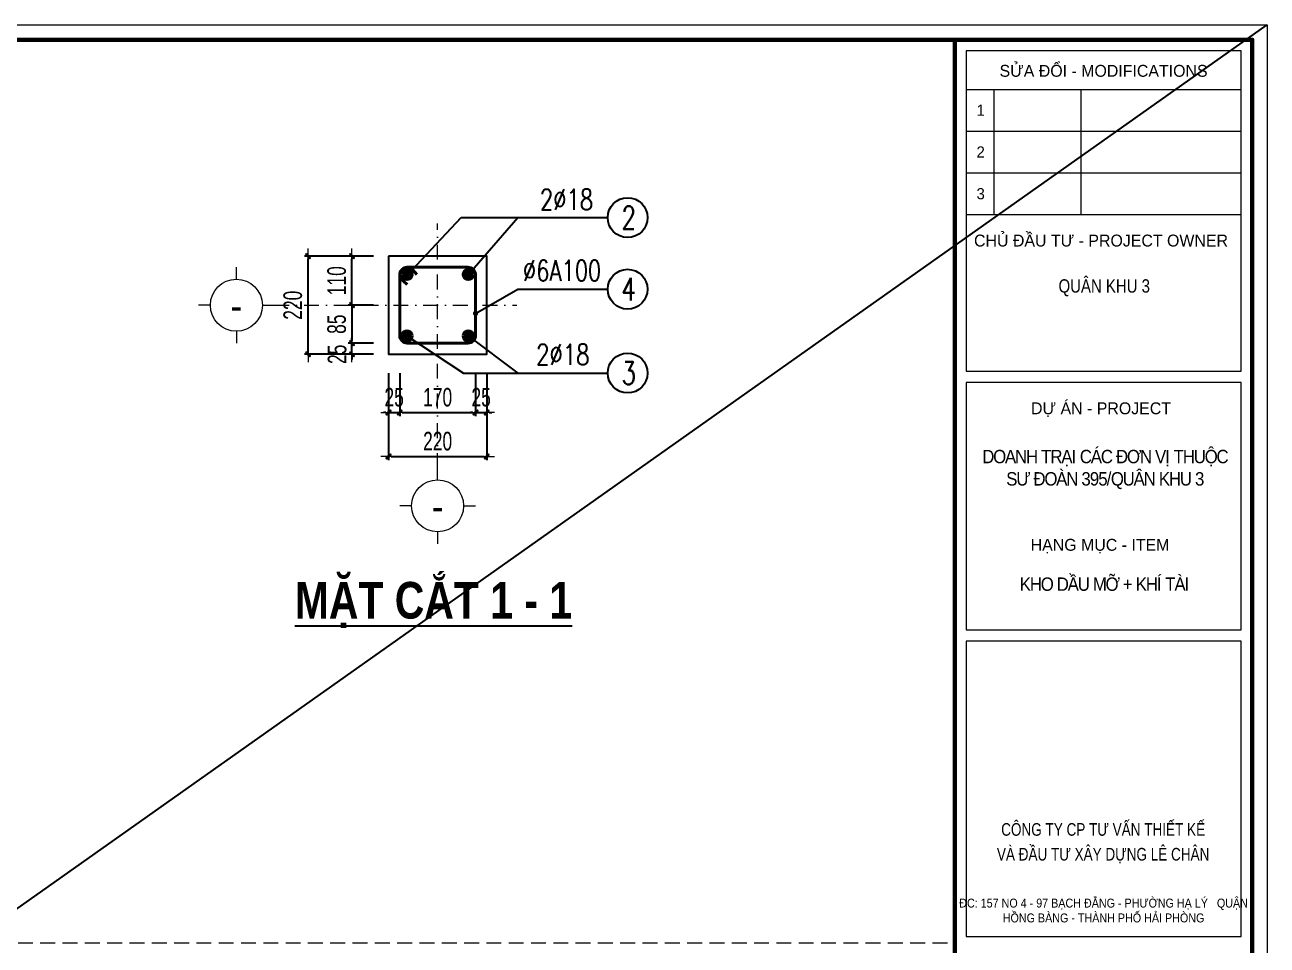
# Model space of a CAD drawing. Header units: millimetres. Extents: x -295047 to 263296, y -724756 to -308748.
# Drawn here: x -110458 to -102104, y -350795 to -344605 of the extents above; entities that cross this region are included whole.
import ezdxf
from ezdxf.enums import TextEntityAlignment as Align

# ---------------------------------------------------------------- set-up
doc = ezdxf.new("R2010")
doc.units = ezdxf.units.MM
doc.header["$MEASUREMENT"] = 0
doc.header["$PDMODE"] = 32
doc.linetypes.add('DASHDOT', pattern=[1, 0.5, -0.25, 0, -0.25])
doc.linetypes.add('HIDDEN', pattern=[0.375, 0.25, -0.125])
doc.layers.get('Defpoints').update_dxf_attribs({"color": 1})
for name, color, linetype, lineweight in [('08. Net Text', 3, 'Continuous', 13), ('Khungten_LCDI', 7, 'Continuous', 5), ('LC Dim', 8, 'Continuous', 18), ('LC ISO', 153, 'Continuous', 13), ('LC MANH DUT', 35, 'HIDDEN', 5), ('LC Net dam2', 6, 'Continuous', 40), ('LC Net dam3', 1, 'Continuous', 60), ('LC Net manh', 219, 'Continuous', 5), ('LC Net thay', 7, 'Continuous', 25), ('LC Net truc', 79, 'DASHDOT', 13), ('LC Text1', 3, 'Continuous', 20), ('LC Text2', 7, 'Continuous', 25)]:
    doc.layers.add(name, color=color, linetype=linetype, lineweight=lineweight)
doc.layers.add('KCS_Plotter', color=11, linetype='Continuous', plot=False)
doc.styles.add('HOATBIF', font='hoatbif.shx', dxfattribs={"width": 0.7})
doc.styles.add('Khungten', font='VHAVAN.TTF', dxfattribs={"width": 0.9, "height": 5000})
doc.styles.add('LC 1', font='VHAVANB.TTF')
doc.styles.add('LC 3', font='vnsimli.shx', dxfattribs={"width": 0.75})
doc.styles.add('LC3', font='VHARIALB.TTF', dxfattribs={"width": 0.8})
doc.styles.add('Text Khung Ten', font='VHAVAN.TTF')
doc.styles.add('Title', font='VHBLACK.TTF', dxfattribs={"width": 0.8})
doc.dimstyles.new('1-100(1-50)', dxfattribs={"dimscale": 50, "dimtxt": 2.5, "dimasz": 0.35, "dimexe": 0.5, "dimexo": 0, "dimgap": 0.8, "dimtad": 1, "dimdec": 0, "dimzin": 0, "dimdsep": 46, "dimtxsty": 'HOATBIF', "dimblk1": 'DOT', "dimblk2": 'DOT', "dimsah": 1, "dimcen": -1, "dimdle": 1, "dimclrd": 256, "dimclre": 256, "dimclrt": 4, "dimadec": 3, "dimazin": 2, "dimtfac": 0.3333333333333333, "dimtdec": 0, "dimtix": 1, "dimtmove": 2, "dimatfit": 3, "dimldrblk": 'DOT', "dimfxl": 1, "dimtvp": 0.8333333333333331, "dimtolj": 1, "dimtzin": 0, "dimarcsym": 0})

# ---------------------------------------------------------------- blocks, each defined once
blk = doc.blocks.new('theptron1')
at = {"layer": 'LC Net dam3'}
for p, q in [((-0.5, 0), (0.5, 0)), ((-0.3535533905960619, 0.353553390592424), (0.3535533905960619, -0.353553390592424)), ((0.3535533905960619, 0.353553390592424), (-0.3535533905960619, -0.353553390592424)), ((0, 0.5), (0, -0.5))]:
    blk.add_line(p, q, dxfattribs=at)
blk.add_circle((0, 0), 0.4999999999978783, dxfattribs=at)
blk = doc.blocks.new('DOT')
at = {"layer": 'LC Dim'}
blk.add_line((-3, 0), (3, 0), dxfattribs=at)
at = {"layer": 'LC Dim', "color": 4}
blk.add_line((-1, -1), (1, 1), dxfattribs=at)
blk.add_lwpolyline([(0.5, 1), (-1, -0.5), (-0.5, -1), (1, 0.5)], close=True, dxfattribs=at)
blk = doc.blocks.new('*D514')
at = {"layer": 'Defpoints', "color": 0, "ltscale": 2, "transparency": 16777216}
for p in [(-108012.3696703556, -346948.09030811), (-107937.3696703556, -346948.09030811), (-107937.3696703556, -347213.0529592966)]:
    blk.add_point(p, dxfattribs=at)
at = {"layer": 'LC Dim', "lineweight": -2, "ltscale": 2, "transparency": 16777216}
for p, q in [((-108012.3696703556, -346948.09030811), (-108012.3696703556, -347238.0529592966)), ((-107937.3696703556, -346948.09030811), (-107937.3696703556, -347238.0529592966)), ((-108029.8696703556, -347213.0529592966), (-108047.3696703556, -347213.0529592966)), ((-108012.3696703556, -347213.0529592966), (-107937.3696703556, -347213.0529592966)), ((-107919.8696703556, -347213.0529592966), (-107902.3696703556, -347213.0529592966))]:
    blk.add_line(p, q, dxfattribs=at)
at = {"layer": 'LC Dim', "lineweight": -2, "ltscale": 2, "transparency": 16777216, "xscale": 17.5, "yscale": 17.5, "zscale": 17.5}
blk.add_blockref('DOT', (-108012.3696703556, -347213.0529592966), dxfattribs=at)
at = {"layer": 'LC Dim', "lineweight": -2, "ltscale": 2, "transparency": 16777216, "xscale": 17.5, "yscale": 17.5, "zscale": 17.5, "rotation": 180}
blk.add_blockref('DOT', (-107937.3696703556, -347213.0529592966), dxfattribs=at)
at = {"layer": 'LC Dim', "color": 4, "ltscale": 2, "transparency": 16777216, "insert": (-107974.8696703556, -347110.5529592966), "char_height": 125, "attachment_point": 5, "style": 'HOATBIF'}
blk.add_mtext('\\A1;25', dxfattribs=at)
blk = doc.blocks.new('_Dot')
at = {"color": 0, "linetype": 'ByBlock', "lineweight": -2}
blk.add_line((-0.5, 0), (-1, 0), dxfattribs=at)
at = {"color": 0, "linetype": 'ByBlock', "const_width": 0.5}
blk.add_lwpolyline([(-0.25, 0, 1), (0.25, 0, 1)], format="xyb", close=True, dxfattribs=at)
blk = doc.blocks.new('*D515')
at = {"layer": 'Defpoints', "color": 0, "ltscale": 2, "transparency": 16777216}
for p in [(-107937.3696703556, -346948.09030811), (-107427.3696703556, -346948.09030811), (-107427.3696703556, -347213.0529592966)]:
    blk.add_point(p, dxfattribs=at)
at = {"layer": 'LC Dim', "lineweight": -2, "ltscale": 2, "transparency": 16777216}
for p, q in [((-107937.3696703556, -346948.09030811), (-107937.3696703556, -347238.0529592966)), ((-107427.3696703556, -346948.09030811), (-107427.3696703556, -347238.0529592966)), ((-107919.8696703556, -347213.0529592966), (-107444.8696703556, -347213.0529592966))]:
    blk.add_line(p, q, dxfattribs=at)
at = {"layer": 'LC Dim', "lineweight": -2, "ltscale": 2, "transparency": 16777216, "xscale": 17.5, "yscale": 17.5, "zscale": 17.5, "rotation": 180}
blk.add_blockref('DOT', (-107937.3696703556, -347213.0529592966), dxfattribs=at)
at = {"layer": 'LC Dim', "lineweight": -2, "ltscale": 2, "transparency": 16777216, "xscale": 17.5, "yscale": 17.5, "zscale": 17.5}
blk.add_blockref('DOT', (-107427.3696703556, -347213.0529592966), dxfattribs=at)
at = {"layer": 'LC Dim', "color": 4, "ltscale": 2, "transparency": 16777216, "insert": (-107682.3696703556, -347110.5529592966), "char_height": 125, "attachment_point": 5, "style": 'HOATBIF'}
blk.add_mtext('\\A1;170', dxfattribs=at)
blk = doc.blocks.new('*D516')
at = {"layer": 'Defpoints', "color": 0, "ltscale": 2, "transparency": 16777216}
for p in [(-107427.3696703556, -346948.09030811), (-107352.3696703556, -346948.09030811), (-107352.3696703556, -347213.0529592966)]:
    blk.add_point(p, dxfattribs=at)
at = {"layer": 'LC Dim', "lineweight": -2, "ltscale": 2, "transparency": 16777216}
for p, q in [((-107427.3696703556, -346948.09030811), (-107427.3696703556, -347238.0529592966)), ((-107352.3696703556, -346948.09030811), (-107352.3696703556, -347238.0529592966)), ((-107444.8696703556, -347213.0529592966), (-107462.3696703556, -347213.0529592966)), ((-107427.3696703556, -347213.0529592966), (-107352.3696703556, -347213.0529592966)), ((-107334.8696703556, -347213.0529592966), (-107317.3696703556, -347213.0529592966))]:
    blk.add_line(p, q, dxfattribs=at)
at = {"layer": 'LC Dim', "lineweight": -2, "ltscale": 2, "transparency": 16777216, "xscale": 17.5, "yscale": 17.5, "zscale": 17.5}
blk.add_blockref('DOT', (-107427.3696703556, -347213.0529592966), dxfattribs=at)
at = {"layer": 'LC Dim', "lineweight": -2, "ltscale": 2, "transparency": 16777216, "xscale": 17.5, "yscale": 17.5, "zscale": 17.5, "rotation": 180}
blk.add_blockref('DOT', (-107352.3696703556, -347213.0529592966), dxfattribs=at)
at = {"layer": 'LC Dim', "color": 4, "ltscale": 2, "transparency": 16777216, "insert": (-107389.8696703556, -347110.5529592966), "char_height": 125, "attachment_point": 5, "style": 'HOATBIF'}
blk.add_mtext('\\A1;25', dxfattribs=at)
blk = doc.blocks.new('*D517')
at = {"layer": 'Defpoints', "color": 0, "ltscale": 2, "transparency": 16777216}
for p in [(-108012.3696703556, -346948.09030811), (-107352.3696703556, -346948.09030811), (-107352.3696703556, -347508.2857210988)]:
    blk.add_point(p, dxfattribs=at)
at = {"layer": 'LC Dim', "lineweight": -2, "ltscale": 2, "transparency": 16777216}
for p, q in [((-108012.3696703556, -346948.09030811), (-108012.3696703556, -347533.2857210988)), ((-107352.3696703556, -346948.09030811), (-107352.3696703556, -347533.2857210988)), ((-107994.8696703556, -347508.2857210988), (-107369.8696703556, -347508.2857210988))]:
    blk.add_line(p, q, dxfattribs=at)
at = {"layer": 'LC Dim', "lineweight": -2, "ltscale": 2, "transparency": 16777216, "xscale": 17.5, "yscale": 17.5, "zscale": 17.5, "rotation": 180}
blk.add_blockref('DOT', (-108012.3696703556, -347508.2857210988), dxfattribs=at)
at = {"layer": 'LC Dim', "lineweight": -2, "ltscale": 2, "transparency": 16777216, "xscale": 17.5, "yscale": 17.5, "zscale": 17.5}
blk.add_blockref('DOT', (-107352.3696703556, -347508.2857210988), dxfattribs=at)
at = {"layer": 'LC Dim', "color": 4, "ltscale": 2, "transparency": 16777216, "insert": (-107682.3696703556, -347405.7857210988), "char_height": 125, "attachment_point": 5, "style": 'HOATBIF'}
blk.add_mtext('\\A1;220', dxfattribs=at)
blk = doc.blocks.new('*D518')
at = {"layer": 'Defpoints', "color": 0, "ltscale": 2, "transparency": 16777216}
for p in [(-108258.507908136, -346746.0903081101), (-108112.8696703556, -346746.0903081101), (-108112.8696703556, -346821.0903081101)]:
    blk.add_point(p, dxfattribs=at)
at = {"layer": 'LC Dim', "lineweight": -2, "ltscale": 2, "transparency": 16777216}
for p, q in [((-108112.8696703556, -346746.0903081101), (-108283.507908136, -346746.0903081101)), ((-108258.507908136, -346728.5903081101), (-108258.507908136, -346711.0903081101)), ((-108258.507908136, -346821.0903081101), (-108258.507908136, -346746.0903081101)), ((-108112.8696703556, -346821.0903081101), (-108283.507908136, -346821.0903081101)), ((-108258.507908136, -346838.5903081101), (-108258.507908136, -346856.0903081101))]:
    blk.add_line(p, q, dxfattribs=at)
at = {"layer": 'LC Dim', "lineweight": -2, "ltscale": 2, "transparency": 16777216, "xscale": 17.5, "yscale": 17.5, "zscale": 17.5}
for p, rotation in [((-108258.507908136, -346746.0903081101), 270), ((-108258.507908136, -346821.0903081101), 90)]:
    blk.add_blockref('DOT', p, dxfattribs=dict(at, rotation=rotation))
at = {"layer": 'LC Dim', "color": 4, "ltscale": 2, "transparency": 16777216, "insert": (-108358.0551701494, -346821.09030811), "char_height": 125, "attachment_point": 5, "rotation": 90, "style": 'HOATBIF'}
blk.add_mtext('\\A1;25', dxfattribs=at)
blk = doc.blocks.new('*D519')
at = {"layer": 'Defpoints', "color": 0, "ltscale": 2, "transparency": 16777216}
for p in [(-108258.5079081362, -346161.0903081101), (-108112.8696703556, -346161.0903081101), (-108112.8696703556, -346491.0903081101)]:
    blk.add_point(p, dxfattribs=at)
at = {"layer": 'LC Dim', "lineweight": -2, "ltscale": 2, "transparency": 16777216}
for p, q in [((-108112.8696703556, -346161.0903081101), (-108283.5079081362, -346161.0903081101)), ((-108258.5079081362, -346473.5903081101), (-108258.5079081362, -346178.5903081101)), ((-108112.8696703556, -346491.0903081101), (-108283.5079081362, -346491.0903081101))]:
    blk.add_line(p, q, dxfattribs=at)
at = {"layer": 'LC Dim', "lineweight": -2, "ltscale": 2, "transparency": 16777216, "xscale": 17.5, "yscale": 17.5, "zscale": 17.5}
for p, rotation in [((-108258.5079081362, -346161.0903081101), 90), ((-108258.5079081362, -346491.0903081101), 270)]:
    blk.add_blockref('DOT', p, dxfattribs=dict(at, rotation=rotation))
at = {"layer": 'LC Dim', "color": 4, "ltscale": 2, "transparency": 16777216, "insert": (-108361.0079081363, -346326.0903081101), "char_height": 125, "attachment_point": 5, "rotation": 90, "style": 'HOATBIF'}
blk.add_mtext('\\A1;110', dxfattribs=at)
blk = doc.blocks.new('*D520')
at = {"layer": 'Defpoints', "color": 0, "ltscale": 2, "transparency": 16777216}
for p in [(-108553.7406699386, -346161.0903081101), (-108112.8696703556, -346161.0903081101), (-108112.8696703556, -346821.0903081101)]:
    blk.add_point(p, dxfattribs=at)
at = {"layer": 'LC Dim', "lineweight": -2, "ltscale": 2, "transparency": 16777216}
for p, q in [((-108112.8696703556, -346161.0903081101), (-108578.7406699386, -346161.0903081101)), ((-108553.7406699386, -346803.5903081101), (-108553.7406699386, -346178.5903081101)), ((-108112.8696703556, -346821.0903081101), (-108578.7406699386, -346821.0903081101))]:
    blk.add_line(p, q, dxfattribs=at)
at = {"layer": 'LC Dim', "lineweight": -2, "ltscale": 2, "transparency": 16777216, "xscale": 17.5, "yscale": 17.5, "zscale": 17.5}
for p, rotation in [((-108553.7406699386, -346161.0903081101), 90), ((-108553.7406699386, -346821.0903081101), 270)]:
    blk.add_blockref('DOT', p, dxfattribs=dict(at, rotation=rotation))
at = {"layer": 'LC Dim', "color": 4, "ltscale": 2, "transparency": 16777216, "insert": (-108656.2406699386, -346491.0903081101), "char_height": 125, "attachment_point": 5, "rotation": 90, "style": 'HOATBIF'}
blk.add_mtext('\\A1;220', dxfattribs=at)
blk = doc.blocks.new('TTRUC')
at = {"layer": 'LC ISO'}
for p, q in [((0, 6.94551799677526), (0, 10.13175513561828)), ((-6.94551799677526, 0), (-10.13175513561828, 0)), ((6.94551799677526, 0), (10.13175513561828, 0)), ((0, -6.94551799677526), (0, -10.13175513561828))]:
    blk.add_line(p, q, dxfattribs=at)
at = {"layer": 'LC Net manh'}
blk.add_circle((0, 0), 6.94551799677526, dxfattribs=at)
blk = doc.blocks.new('TIEUDE1')
at = {"layer": 'LC Text2', "color": 7, "style": 'LC 1'}
blk.add_attdef('TIªU§Ò', text='', height=5, dxfattribs=at).set_placement((0, 0), align=Align.BOTTOM_CENTER)
blk.add_attdef('TL', text='', height=3, dxfattribs=at).set_placement((0, -2), align=Align.TOP_CENTER)
blk = doc.blocks.new('*D536')
at = {"layer": 'Defpoints', "color": 0, "ltscale": 2, "transparency": 16777216}
for p in [(-108112.8696703556, -346491.0903081101), (-108258.507908136, -346746.0903081101), (-108112.8696703556, -346746.0903081101)]:
    blk.add_point(p, dxfattribs=at)
at = {"layer": 'LC Dim', "lineweight": -2, "ltscale": 2, "transparency": 16777216}
for p, q in [((-108112.8696703556, -346491.0903081101), (-108283.507908136, -346491.0903081101)), ((-108258.507908136, -346508.5903081101), (-108258.507908136, -346728.5903081101)), ((-108112.8696703556, -346746.0903081101), (-108283.507908136, -346746.0903081101))]:
    blk.add_line(p, q, dxfattribs=at)
at = {"layer": 'LC Dim', "lineweight": -2, "ltscale": 2, "transparency": 16777216, "xscale": 17.5, "yscale": 17.5, "zscale": 17.5}
for p, rotation in [((-108258.507908136, -346491.0903081101), 90), ((-108258.507908136, -346746.0903081101), 270)]:
    blk.add_blockref('DOT', p, dxfattribs=dict(at, rotation=rotation))
at = {"layer": 'LC Dim', "color": 4, "ltscale": 2, "transparency": 16777216, "insert": (-108361.007908136, -346618.5903081101), "char_height": 125, "attachment_point": 5, "rotation": 90, "style": 'HOATBIF'}
blk.add_mtext('\\A1;85', dxfattribs=at)
blk = doc.blocks.new('lcdi KC')
at = {"layer": 'Defpoints', "lineweight": 0}
blk.add_lwpolyline([(-1199.999999582767, -14849.99999999255), (-1199.999999582767, 14849.99999999255), (40799.99891111254, 14849.99999999255), (40799.99891111254, -14849.99999999255)], close=True, dxfattribs=at)
at = {"layer": 'Khungten_LCDI', "color": 5, "lineweight": 60}
blk.add_line((36600.02574175596, 14649.99999999255), (36600.02574175596, -14649.99999999255), dxfattribs=at)
at = {"layer": 'Khungten_LCDI', "color": 5, "lineweight": 25}
blk.add_line((40599.99891117215, -14649.99999999255), (40599.99891117215, 14649.99999999255), dxfattribs=at)
at = {"layer": 'Khungten_LCDI', "color": 9, "lineweight": 15}
for p, q in [((36750.02505053475, 13981.27512976249), (40449.9998313362, 13981.27512976249)), ((37122.65751583118, 13981.27512976249), (37122.65751583115, 12296.77231280552)), ((38292.76921144116, 13981.27512976249), (38292.76921144116, 12296.77231280552)), ((36750.02505053475, 13419.77419077684), (40449.99983133998, 13419.77419077684)), ((36750.02505053475, 12858.27325179118), (40449.9998313438, 12858.27325179118)), ((36750.02505053475, 12296.77231280552), (40449.99983134758, 12296.77231280552))]:
    blk.add_line(p, q, dxfattribs=at)
at = {"layer": 'Khungten_LCDI', "color": 5, "lineweight": 60}
blk.add_lwpolyline([(0, -14649.99999999255), (0, 14649.99999999255), (40599.99891117215, 14649.99999999255), (40599.99891117215, -14649.99999999255)], close=True, dxfattribs=at)
at = {"layer": 'Khungten_LCDI', "color": 9, "lineweight": 15}
for points in [[(36750.02505053475, 10190.36215135436), (40449.99983136251, 10190.36215135436), (40449.99983133271, 14500.00056800942), (36750.02505053475, 14500.00056800942)], [(36750.02488002533, 6711.542286322532), (40449.99966082329, 6711.542286322532), (40449.99966082329, 10040.36288679493), (36750.02488002533, 10040.36288679493)], [(36750.02493607998, 2587.221437875618), (40449.99971687794, 2587.221437875618), (40449.99971687794, 6561.543166530129), (36750.02493607998, 6561.543166530129)]]:
    blk.add_lwpolyline(points, close=True, dxfattribs=at)
at = {"color": 7, "style": 'Khungten'}
for s, p in [('söa ®æi - modifications', (38600.01244093373, 14151.4617836813)), ('chñ ®Çu t\xad - project owner', (38565.57116673779, 11868.2169807844)), ('dù ¸n - project', (38565.5709962284, 9611.80748452348)), ('h¹ng môc - item', (38552.46501586193, 7775.596831287228))]:
    blk.add_text(s, height=159.9999958502171, dxfattribs=at).set_placement(p, align=Align.CENTER)
at = {"color": 7, "style": 'Title', "width": 0.8}
for s, p in [('c«ng ty cp t\xad vÊn thiÕt kÕ', (38594.21910527349, 3941.873595946599)), ('vµ ®Çu t\xad x©y dùng lª ch©n', (38594.21910527349, 3608.587337957782))]:
    blk.add_text(s, height=169.9999955908556, dxfattribs=at).set_placement(p, align=Align.CENTER)
at = {"color": 4, "char_height": 179.9999953314942, "attachment_point": 5, "style": 'Khungten'}
for s, insert, width in [('{\\f.VnArialH|b0|i0|c0|p34;\\W0.8;qu©n khu 3}', (38609.02518869829, 11313.04032045403), 2315.239174475153), ('{\\f.VnArialH|b0|i0|c0|p34;\\W0.9;\\T0.9;doanh tr¹i c¸c ®¬n vÞ thuéc s\xad ®oµn 395/qu©n khu 3}', (38616.59564559963, 8868.327071813743), 3461.974560685278), ('{\\f.VnArialH|b0|i0|c0|p34;\\T0.9;kho dÇu mì + khÝ tµi}', (38609.0250181889, 7325.415664871041), 3712.55598912021)]:
    blk.add_mtext(s, dxfattribs=dict(at, insert=insert, width=width))
at = {"color": 7, "insert": (38600.01232647896, 3096.456882828323), "char_height": 120, "attachment_point": 2, "style": 'Khungten'}
blk.add_mtext_dynamic_manual_height_columns('®c: 157 no 4 - 97 b¹ch ®»ng - ph\xadêng h¹ lý   quËn hång bµng - thµnh phè h¶i phßng ', width=3886.568828173215, gutter_width=25, heights=[0], dxfattribs=at)
at = {"color": 7, "style": 'Khungten', "width": 0.8}
for tag, p in [('REVISION', (39498.75262445212, -10746.30395446718)), ('NGAYHT', (39546.07413610817, -11609.37091637403))]:
    blk.add_attdef(tag, text='', height=199.998925739526, dxfattribs=at).set_placement(p, align=Align.CENTER)
at = {"layer": '08. Net Text', "color": 7, "style": 'Text Khung Ten'}
blk.add_text('1', height=150, dxfattribs=at).set_placement((36891.65184058889, 13626.77405334987))
at = {"layer": '08. Net Text', "color": 7, "ltscale": 2, "style": 'Text Khung Ten'}
for s, p in [('2', (36891.65184058889, 13065.27311436422)), ('3', (36891.65184058889, 12503.77217537856))]:
    blk.add_text(s, height=150, dxfattribs=at).set_placement(p)
at = {"layer": 'LC Text1', "style": 'Title', "width": 1.485915225563207}
for tag, p, p2 in [('TENBANVE1', (36912.6576448679, -8885.760238945484), (40339.14494544267, -8885.760238945484)), ('TENBANVE2', (36912.6576448679, -9562.4655643329), (40339.14494544267, -9562.4655643329))]:
    blk.add_attdef(tag, text='', height=249.9999935159642, dxfattribs=at).set_placement(p, p2, align=Align.FIT)
at = {"layer": 'LC Text1', "style": 'Title', "width": 0.7}
blk.add_attdef('SOBANVE', text='', height=249.9999935159642, dxfattribs=at).set_placement((39561.98223525287, -13896.18071823567), align=Align.CENTER)

msp = doc.modelspace()

# ---------------------------------------------------------------- linework, layer by layer
at = {"layer": 'KCS_Plotter', "ltscale": 2}
msp.add_line((-123104.22540672, -359455.257047336), (-102104.225951373, -344605.257047344), dxfattribs=at)
at = {"layer": 'LC MANH DUT', "ltscale": 400}
msp.add_line((-122504.2254069291, -350778.5), (-104204.212536051, -350778.5), dxfattribs=at)
at = {"layer": 'LC Net dam2'}
for p, q in [((-107864.652636269, -346236.09030811), (-107821.5905577593, -346284.3940668339)), ((-107937.3696703556, -346307.3331901697), (-107888.286549388, -346351.0900584632))]:
    msp.add_line(p, q, dxfattribs=at)
msp.add_lwpolyline([(-107937.3696703556, -346287.118246211), (-107937.3696703556, -346695.0623700088, 0.414213562373095), (-107886.3417322545, -346746.09030811), (-107478.3976084567, -346746.09030811, 0.414213562373095), (-107427.3696703556, -346695.0623700088), (-107427.3696703556, -346287.118246211, 0.414213562373095), (-107478.3976084567, -346236.09030811), (-107886.3417322545, -346236.09030811, 0.414213562373095)], format="xyb", close=True, dxfattribs=at)
at = {"layer": 'LC Net thay', "linetype": 'Continuous', "ltscale": 1000}
msp.add_lwpolyline([(-108012.3696703556, -346161.09030811), (-108012.3696703556, -346821.09030811), (-107352.3696703556, -346821.09030811), (-107352.3696703556, -346161.09030811)], close=True, dxfattribs=at)
at = {"layer": 'LC Net truc', "ltscale": 200}
for p, q in [((-107682.3696703556, -347584.994042217), (-107682.3696703556, -345941.2214255914)), ((-108780.4384838342, -346491.09030811), (-107150.1384671202, -346491.09030811))]:
    msp.add_line(p, q, dxfattribs=at)
at = {"layer": 'LC Text2', "ltscale": 100}
for centre in [(-106404.5941025866, -345902.0715299568), (-106404.5941025866, -346383.3502659218), (-106404.5941025866, -346947.2126381032)]:
    msp.add_circle(centre, 133.765917908898, dxfattribs=at)

# ---------------------------------------------------------------- block references
at = {"layer": 'LC Dim', "yscale": 60.00000000069849}
for p, xscale, zscale in [((-107888.500000003, -346284.1806162193), -60.00000000069849, 60.00000000064909), ((-107476.2393407081, -346284.1806162193), 60.00000000069849, 60.00000000069849)]:
    msp.add_blockref('theptron1', p, dxfattribs=dict(at, xscale=xscale, zscale=zscale))
for p, xscale, zscale, rotation in [((-107888.5, -346698), 60.00000000069849, 60.00000000069849, 180.0000000004822), ((-107476.2393407051, -346697.9999999974), -60.00000000069849, 60.00000000064909, 180)]:
    msp.add_blockref('theptron1', p, dxfattribs=dict(at, xscale=xscale, zscale=zscale, rotation=rotation))
at = {"layer": 'LC ISO', "xscale": 25.19610424696835, "yscale": 25.19610424696835, "zscale": 25.19610424696835}
for p in [(-109035.719242436, -346491.09030811), (-107682.3696703556, -347840.2748008186)]:
    msp.add_blockref('TTRUC', p, dxfattribs=at)
at = {"layer": 'LC Net thay', "xscale": 0.5000000000000013, "yscale": 0.5000000000000013, "zscale": 0.5000000000000013}
msp.add_blockref('lcdi KC', (-122504.2254069308, -352030.2570473406), dxfattribs=at)
at = {"layer": 'LC Text2'}
ref = msp.add_blockref('TIEUDE1', (-107704.6811581601, -348672.3941195703), dxfattribs=dict(at, xscale=-50.00000000009664, yscale=50.00000000009664, zscale=50.00000000009664))
ref.add_attrib('TIªU§Ò', '%%UmÆt c¾t 1 - 1', dxfattribs={"color": 7, "height": 246.220730126512, "style": 'LC3', "width": 0.8}).set_placement((-107710.5931429492, -348672.3941195703), align=Align.BOTTOM_CENTER)

# ---------------------------------------------------------------- texts
at = {"layer": 'LC Text1', "ltscale": 0.2, "style": 'LC 1', "width": 0.9}
for p in [(-109035.719242436, -346651.5904306888), (-107682.3696703556, -348000.7749233975)]:
    msp.add_text('-', height=197.2853535353064, dxfattribs=at).set_placement(p, align=Align.BOTTOM_CENTER)
at = {"layer": 'LC Text2', "linetype": 'ByBlock', "style": 'LC 3', "width": 0.75}
for s, p in [('2%%C18', (-106993.9661878924, -345849.6399770861)), ('%%C6A100', (-107108.717390063, -346327.9187130514)), ('2%%C18', (-107018.9661878924, -346891.7810852327))]:
    msp.add_text(s, height=138.8888921383897, dxfattribs=at).set_placement(p)
at = {"layer": 'LC Text2', "ltscale": 100, "style": 'LC 3', "width": 0.75}
for s, p in [('2', (-106397.0455077169, -345902.0715299568)), ('4', (-106397.0455077169, -346383.3502659218)), ('3', (-106397.0455077169, -346947.2126381032))]:
    msp.add_text(s, height=152.7777813522287, dxfattribs=at).set_placement(p, align=Align.MIDDLE_CENTER)

# ---------------------------------------------------------------- dimensions: what is measured, and where the dimension line sits
at = {"layer": 'LC Dim', "ltscale": 2}
for base, p1, p2, angle, picture, middle in [((-108553.7406699386, -346161.0903081101), (-108112.8696703556, -346821.09030811), (-108112.8696703556, -346161.09030811), 90, '*D520', (-108656.2406699386, -346491.0903081101)), ((-108258.5079081362, -346161.0903081101), (-108112.8696703556, -346491.09030811), (-108112.8696703556, -346161.09030811), 90, '*D519', (-108361.0079081363, -346326.0903081101)), ((-108258.507908136, -346746.0903081101), (-108112.8696703556, -346491.09030811), (-108112.8696703556, -346746.09030811), 270, '*D536', (-108361.007908136, -346618.5903081101))]:
    dim = msp.add_linear_dim(base=base, p1=p1, p2=p2, angle=angle, dimstyle='1-100(1-50)', override={"dimlfac": 0.3333333333333333}, dxfattribs=at)
    dim.commit()
    dim.dimension.update_dxf_attribs({"geometry": picture, "text_midpoint": middle})
dim = msp.add_linear_dim(base=(-108258.507908136, -346746.0903081101), p1=(-108112.8696703556, -346821.09030811), p2=(-108112.8696703556, -346746.09030811), angle=90, dimstyle='1-100(1-50)', override={"dimlfac": 0.3333333333333333}, dxfattribs=at)
dim.commit()
dim.dimension.update_dxf_attribs({"geometry": '*D518', "text_midpoint": (-108358.0551701494, -346821.09030811), "dimtype": 160})
for base, p1, p2, picture, middle in [((-107937.3696703556, -347213.0529592966), (-108012.3696703556, -346948.09030811), (-107937.3696703556, -346948.09030811), '*D514', (-107974.8696703556, -347110.5529592966)), ((-107352.3696703556, -347508.2857210988), (-108012.3696703556, -346948.09030811), (-107352.3696703556, -346948.09030811), '*D517', (-107682.3696703556, -347405.7857210988)), ((-107427.3696703556, -347213.0529592966), (-107937.3696703556, -346948.09030811), (-107427.3696703556, -346948.09030811), '*D515', (-107682.3696703556, -347110.5529592966)), ((-107352.3696703556, -347213.0529592966), (-107427.3696703556, -346948.09030811), (-107352.3696703556, -346948.09030811), '*D516', (-107389.8696703556, -347110.5529592966))]:
    dim = msp.add_linear_dim(base=base, p1=p1, p2=p2, dimstyle='1-100(1-50)', override={"dimlfac": 0.3333333333333333}, dxfattribs=at)
    dim.commit()
    dim.dimension.update_dxf_attribs({"geometry": picture, "text_midpoint": middle})

# ---------------------------------------------------------------- leaders
for points in [[(-107890.3883250798, -346291.8178687943), (-107524.0806018107, -345902.0715299568), (-107106.1981230162, -345902.0715299568)], [(-107481.4513118421, -346291.8178687943), (-107142.155482301, -345902.0715299568), (-106538.3600204955, -345902.0715299568)], [(-107427.3696703556, -346546.3255389032), (-107142.155482301, -346383.3502659218), (-106538.3600204955, -346383.3502659218)], [(-107890.3883250845, -346698.0000000002), (-107509.0806018107, -346947.2126381032), (-107106.1981230162, -346947.2126381032)], [(-107476.2393407051, -346697.9999999974), (-107142.155482301, -346947.2126381032), (-106538.3600204955, -346947.2126381032)]]:
    msp.add_leader(points, dimstyle='1-100(1-50)', override={"dimasz": 0.7}, dxfattribs=at)

doc.saveas('drawing.dxf')
